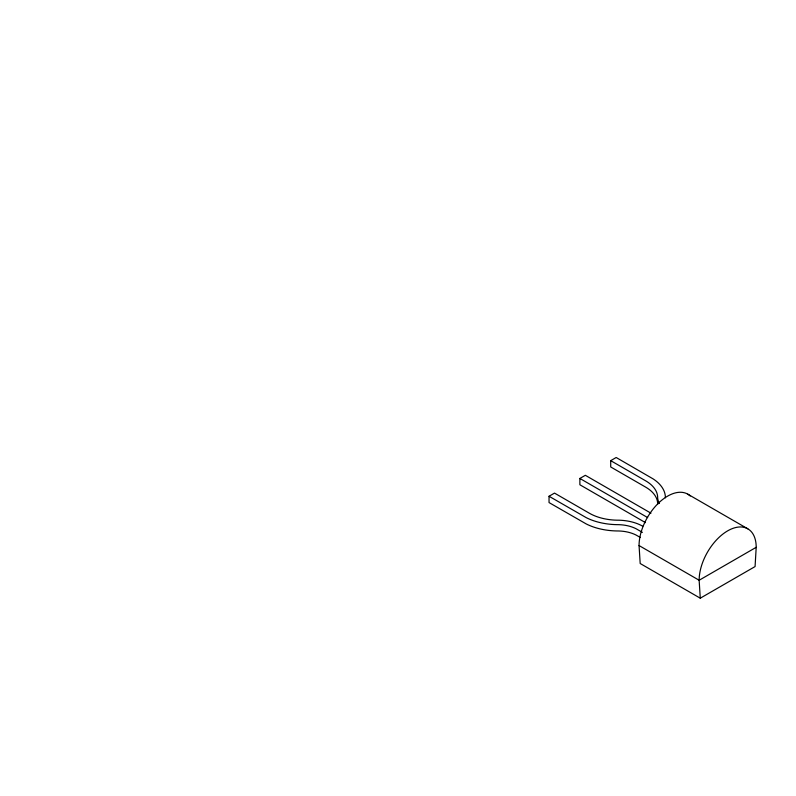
<?xml version="1.0" encoding="UTF-8"?>
<svg xmlns="http://www.w3.org/2000/svg" width="796" height="796" viewBox="0 0 796 796"><rect width="100%" height="100%" fill="white"/><g stroke="black" fill="none" stroke-linecap="round" stroke-linejoin="round"><path stroke-width="1.19" d="M700.271 598.194L699.147 580.254A40.347 23.293 -60 0 1 727.673 530.842A40.347 23.293 -60 0 1 756.2 547.31L755.076 566.563L700.271 598.194L640.183 563.508L639.059 545.558A40.347 23.293 -60 0 1 658.411 503.191A40.347 23.293 -60 0 1 690.212 495.968M640.402 537.499L635.924 534.972A28.139 16.248 0 0 0 618.84 530.982L616.502 530.952A48.765 28.159 0 0 1 586.174 523.917L549.041 502.565L549.041 496.256L554.504 493.102L589.428 513.261A41.064 23.711 0 0 0 616.84 520.186A35.87 20.706 0 0 1 642.76 526.246M645.496 522.644L579.876 484.764L579.876 478.456L585.339 475.302L650.959 513.181M657.675 504.326A35.87 20.706 0 0 1 657.625 502.943A41.064 23.711 0 0 0 645.636 487.122L610.711 466.963L610.711 460.655L616.174 457.501L653.178 478.933A48.765 28.159 0 0 1 665.347 496.445L665.396 497.789M756.2 547.31L699.147 580.254L639.059 545.558M687.754 494.147L747.842 528.842M610.711 460.655L645.636 480.814A41.064 23.711 0 0 1 657.625 496.644A35.87 20.706 0 0 0 659.426 503.44M579.876 478.456L647.645 517.579M642.412 532.355L635.924 528.663A28.139 16.248 0 0 0 618.84 524.673L616.502 524.644A48.765 28.159 0 0 1 586.174 517.619L549.041 496.256"/></g></svg>
